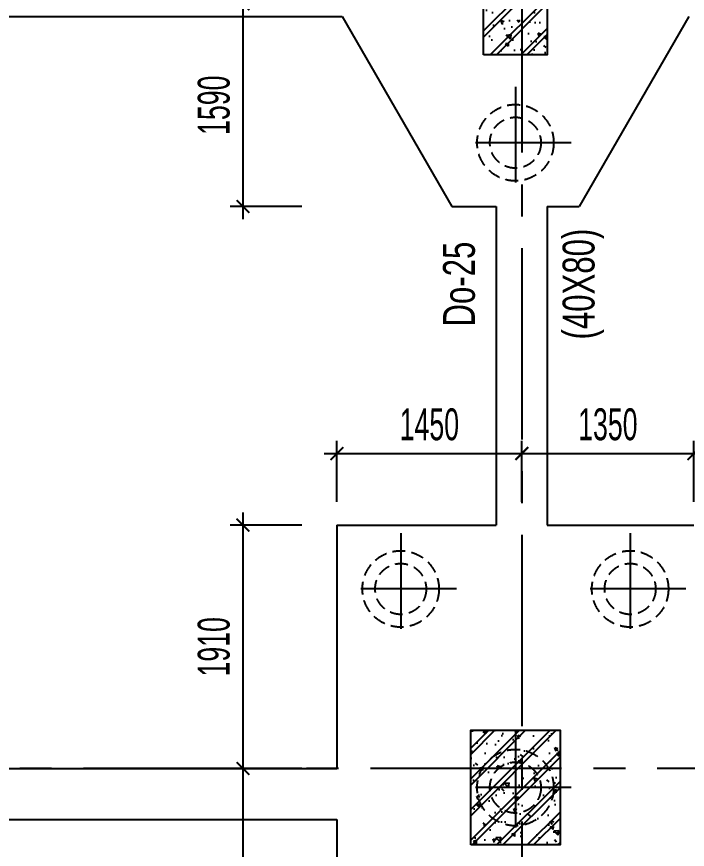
# Model space of a CAD drawing. Header units: millimetres. Extents: x 71 to 1853844, y -54216 to 5184.
# Drawn here: x 1806112 to 1811373, y -9796 to -3262 of the extents above; entities that cross this region are included whole.
import ezdxf
from ezdxf.enums import TextEntityAlignment as Align

# ---------------------------------------------------------------- set-up
doc = ezdxf.new("R2010")
doc.units = ezdxf.units.MM
doc.header["$LTSCALE"] = 1000
doc.header["$MEASUREMENT"] = 0
doc.header["$PDMODE"] = 3
doc.linetypes.add('CENTER2', pattern=[1.125, 0.75, -0.125, 0.125, -0.125])
doc.linetypes.add('HIDDEN', pattern=[0.375, 0.25, -0.125])
doc.layers.get('0').update_dxf_attribs({"linetype": 'CONTINUOUS'})
doc.layers.get('Defpoints').update_dxf_attribs({"linetype": 'CONTINUOUS'})
for name, color, linetype in [('CDC.01.AXIS', 160, 'CENTER2'), ('CDC.02.DIM', 1, 'CONTINUOUS'), ('CDC.03.BORDER', 3, 'CONTINUOUS'), ('CDC.04.HIDDEN', 8, 'HIDDEN'), ('CDC.06.TEXT', 2, 'CONTINUOUS'), ('CDC.09.COLUMN', 4, 'CONTINUOUS'), ('CDC.10.HATCH', 9, 'CONTINUOUS')]:
    doc.layers.add(name, color=color, linetype=linetype)
doc.styles.add('ARIAL', font='arial.ttf', dxfattribs={"width": 0.6})
doc.dimstyles.new('100', dxfattribs={"dimscale": 100, "dimtxt": 2.5, "dimasz": 1, "dimexe": 1, "dimexo": 0, "dimgap": 1, "dimtad": 1, "dimdec": 0, "dimdsep": 46, "dimtxsty": 'ARIAL', "dimblk": 'ARCHTICK', "dimcen": 1, "dimdle": 1, "dimclrd": 1, "dimclre": 1, "dimclrt": 2, "dimadec": 0, "dimazin": 0, "dimtfac": 0.00072, "dimtdec": 0, "dimtix": 1, "dimtmove": 2, "dimatfit": 3, "dimldrblk": 'ARCHTICK', "dimfxl": 1, "dimtolj": 1, "dimarcsym": 0})
pattern_1 = [(140, (1206.07, 2432.2), (25.100854, 286.904073), [30, -330]), (85, (1206.07, 2432.2), (-300.876853, -55.500533), [24, -264]), (190.4514, (1208.16, 2456.1), (-275.775817, 231.403753), [25.496076, -280.456845]), (136.1842, (1126.07, 2432.2), (66.207606, 426.89642), [45, -495]), (186.6356, (1131.6, 2467.78), (-389.64715, 373.86508), [38.24412, -420.6852]), (81.1842, (1126.07, 2432.2), (-389.64744, 373.86478), [36, -396]), (111, (1146.07, 2472.2), (161.047556, 238.76282), [30, -330]), (316, (1146.07, 2472.2), (146.215924, 268.75285), [24, -264]), (161.4514, (1159.5, 2492.1), (-129.0122, 336.08905), [25.496076, -280.456845]), (157.5, (1206.07, 2432.2), (-117.749785, -62.3664733), [0, -260.8, 0, -268, 0, -265]), (94.5, (1206.07, 2432.2), (-152.041275, 113.34037), [0, -152.8, 0, -254.8, 0, -101]), (57.5, (1206.07, 2343), (9.021949, 213.5289745), [0, -100, 0, -312, 0, -414]), (47.5, (1206.07, 2303), (-40.041993, 233.274468), [0, -130, 0, -207.2, 0, -294]), (45, (1206.07, 2432.2), (-120.208153, 120.208153), []), (45, (1157.07, 2432.2), (-120.208153, 120.208153), [])]

# ---------------------------------------------------------------- blocks, each defined once
blk = doc.blocks.new('D600')
at = {"layer": 'CDC.01.AXIS'}
for p, q in [((2659918.9, 63049.6), (2659918.9, 62175.1)), ((2660356.2, 62612.4), (2659481.6, 62612.4))]:
    blk.add_line(p, q, dxfattribs=at)
at = {"layer": 'CDC.04.HIDDEN', "ltscale": 0.4}
for radius in [300, 200]:
    blk.add_circle((2659918.9, 62612.4), radius, dxfattribs=at)
blk = doc.blocks.new('_ARCHTICK')
at = {"color": 0, "linetype": 'ByBlock', "const_width": 0.15}
blk.add_lwpolyline([(-0.5, -0.5), (0.5, 0.5)], dxfattribs=at)
blk = doc.blocks.new('*D88')
at = {"layer": 'CDC.02.DIM', "color": 1, "lineweight": -2, "transparency": 16777216}
for p, q in [((1807887.2, -3061.5), (1807887.2, -4851.7)), ((1808348.1, -3161.5), (1807787.2, -3161.5)), ((1808348.1, -4751.7), (1807787.2, -4751.7))]:
    blk.add_line(p, q, dxfattribs=at)
at = {"layer": 'Defpoints', "color": 0, "transparency": 16777216}
for p in [(1808348.1, -3161.5), (1807887.2, -4751.7), (1808348.1, -4751.7)]:
    blk.add_point(p, dxfattribs=at)
at = {"layer": 'CDC.02.DIM', "color": 1, "lineweight": -2, "transparency": 16777216, "xscale": 100, "yscale": 100, "zscale": 100}
for p, rotation in [((1807887.2, -3161.5), 90), ((1807887.2, -4751.7), 270)]:
    blk.add_blockref('_ARCHTICK', p, dxfattribs=dict(at, rotation=rotation))
at = {"layer": 'CDC.02.DIM', "color": 2, "transparency": 16777216, "insert": (1807659.5, -3956.6), "char_height": 250, "attachment_point": 5, "rotation": 90, "style": 'ARIAL'}
blk.add_mtext('\\A1;1590', dxfattribs=at)
blk = doc.blocks.new('*D101')
at = {"layer": 'CDC.02.DIM', "color": 1, "lineweight": -2, "transparency": 16777216}
for p, q in [((1808624.3, -7067.8), (1808624.3, -6589.9)), ((1810074.3, -7067.8), (1810074.3, -6589.9)), ((1808524.3, -6689.9), (1810174.3, -6689.9))]:
    blk.add_line(p, q, dxfattribs=at)
at = {"layer": 'Defpoints', "color": 0, "transparency": 16777216}
for p in [(1810074.3, -6689.9), (1808624.3, -7067.8), (1810074.3, -7067.8)]:
    blk.add_point(p, dxfattribs=at)
at = {"layer": 'CDC.02.DIM', "color": 1, "lineweight": -2, "transparency": 16777216, "xscale": 100, "yscale": 100, "zscale": 100, "rotation": 180}
blk.add_blockref('_ARCHTICK', (1808624.3, -6689.9), dxfattribs=at)
at = {"layer": 'CDC.02.DIM', "color": 1, "lineweight": -2, "transparency": 16777216, "xscale": 100, "yscale": 100, "zscale": 100}
blk.add_blockref('_ARCHTICK', (1810074.3, -6689.9), dxfattribs=at)
at = {"layer": 'CDC.02.DIM', "color": 2, "transparency": 16777216, "insert": (1809349.3, -6462.3), "char_height": 250, "attachment_point": 5, "style": 'ARIAL'}
blk.add_mtext('\\A1;1450', dxfattribs=at)
blk = doc.blocks.new('*D102')
at = {"layer": 'CDC.02.DIM', "color": 1, "lineweight": -2, "transparency": 16777216}
for p, q in [((1810074.3, -7067.8), (1810074.3, -6589.9)), ((1811424.3, -7067.8), (1811424.3, -6589.9)), ((1809974.3, -6689.9), (1811524.3, -6689.9))]:
    blk.add_line(p, q, dxfattribs=at)
at = {"layer": 'Defpoints', "color": 0, "transparency": 16777216}
for p in [(1811424.3, -6689.9), (1810074.3, -7067.8), (1811424.3, -7067.8)]:
    blk.add_point(p, dxfattribs=at)
at = {"layer": 'CDC.02.DIM', "color": 1, "lineweight": -2, "transparency": 16777216, "xscale": 100, "yscale": 100, "zscale": 100, "rotation": 180}
blk.add_blockref('_ARCHTICK', (1810074.3, -6689.9), dxfattribs=at)
at = {"layer": 'CDC.02.DIM', "color": 1, "lineweight": -2, "transparency": 16777216, "xscale": 100, "yscale": 100, "zscale": 100}
blk.add_blockref('_ARCHTICK', (1811424.3, -6689.9), dxfattribs=at)
at = {"layer": 'CDC.02.DIM', "color": 2, "transparency": 16777216, "insert": (1810749.3, -6462.2), "char_height": 250, "attachment_point": 5, "style": 'ARIAL'}
blk.add_mtext('\\A1;1350', dxfattribs=at)
blk = doc.blocks.new('*D103')
at = {"layer": 'CDC.02.DIM', "color": 1, "lineweight": -2, "transparency": 16777216}
for p, q in [((1807887.2, -7151.6), (1807887.2, -9261.5)), ((1808348.1, -7251.6), (1807787.2, -7251.6)), ((1808348.1, -9161.5), (1807787.2, -9161.5))]:
    blk.add_line(p, q, dxfattribs=at)
at = {"layer": 'Defpoints', "color": 0, "transparency": 16777216}
for p in [(1808348.1, -7251.6), (1807887.2, -9161.5), (1808348.1, -9161.5)]:
    blk.add_point(p, dxfattribs=at)
at = {"layer": 'CDC.02.DIM', "color": 1, "lineweight": -2, "transparency": 16777216, "xscale": 100, "yscale": 100, "zscale": 100}
for p, rotation in [((1807887.2, -7251.6), 90), ((1807887.2, -9161.5), 270)]:
    blk.add_blockref('_ARCHTICK', p, dxfattribs=dict(at, rotation=rotation))
at = {"layer": 'CDC.02.DIM', "color": 2, "transparency": 16777216, "insert": (1807659.5, -8206.6), "char_height": 250, "attachment_point": 5, "rotation": 90, "style": 'ARIAL'}
blk.add_mtext('\\A1;1910', dxfattribs=at)
blk = doc.blocks.new('*D104')
at = {"layer": 'CDC.02.DIM', "color": 1, "lineweight": -2, "transparency": 16777216}
for p, q in [((1807887.2, -9061.5), (1807887.2, -11471.3)), ((1808348.1, -9161.5), (1807787.2, -9161.5)), ((1808348.1, -11371.3), (1807787.2, -11371.3))]:
    blk.add_line(p, q, dxfattribs=at)
at = {"layer": 'Defpoints', "color": 0, "transparency": 16777216}
for p in [(1808348.1, -9161.5), (1807887.2, -11371.3), (1808348.1, -11371.3)]:
    blk.add_point(p, dxfattribs=at)
at = {"layer": 'CDC.02.DIM', "color": 1, "lineweight": -2, "transparency": 16777216, "xscale": 100, "yscale": 100, "zscale": 100}
for p, rotation in [((1807887.2, -9161.5), 90), ((1807887.2, -11371.3), 270)]:
    blk.add_blockref('_ARCHTICK', p, dxfattribs=dict(at, rotation=rotation))
at = {"layer": 'CDC.02.DIM', "color": 2, "transparency": 16777216, "insert": (1807659.5, -10266.4), "char_height": 250, "attachment_point": 5, "rotation": 90, "style": 'ARIAL'}
blk.add_mtext('\\A1;2210', dxfattribs=at)

msp = doc.modelspace()

# ---------------------------------------------------------------- hatches: boundary and pattern name
at = {"layer": 'CDC.10.HATCH'}
h = msp.add_hatch(dxfattribs=at)
h.set_pattern_fill('1BETONG2-BOP', color=256, scale=40, angle=90, style=0, pattern_type=2)
h.set_pattern_definition(pattern_1)
h.paths.add_polyline_path([(1809774.3, -3561.5), (1810274.3, -3561.5), (1810274.3, -2861.5), (1809774.3, -2861.5)])
h = msp.add_hatch(dxfattribs=at)
h.set_pattern_fill('1BETONG2-BOP', color=256, scale=40, angle=90, style=0, pattern_type=2)
h.set_pattern_definition(pattern_1)
h.paths.add_polyline_path([(1809774.3, -3561.5), (1810274.3, -3561.5), (1810274.3, -2861.5), (1809774.3, -2861.5)])
h = msp.add_hatch(dxfattribs=at)
h.set_pattern_fill('1BETONG2-BOP', color=256, scale=40, angle=90, style=0, pattern_type=2)
h.set_pattern_definition(pattern_1)
h.paths.add_polyline_path([(1809674.3, -8861.5), (1809674.3, -9761.5), (1810374.3, -9761.5), (1810374.3, -8861.5)])
h = msp.add_hatch(dxfattribs=at)
h.set_pattern_fill('1BETONG2-BOP', color=256, scale=40, angle=90, style=0, pattern_type=2)
h.set_pattern_definition(pattern_1)
h.paths.add_polyline_path([(1809674.3, -8861.5), (1809674.3, -9761.5), (1810374.3, -9761.5), (1810374.3, -8861.5)])

# ---------------------------------------------------------------- linework, layer by layer
at = {"layer": 'CDC.01.AXIS', "ltscale": 2}
for p, q in [((1810074.3, -578.6), (1810074.3, -35145.9)), ((1810074.3, -578.6), (1810074.3, -35145.9)), ((1835136.5, -9161.5), (1776902.9, -9161.5)), ((1835136.5, -9161.5), (1803103.6, -9161.5))]:
    msp.add_line(p, q, dxfattribs=at)
at = {"layer": 'CDC.03.BORDER'}
for p, q in [((1805614.3, -3261.6), (1808664.5, -3261.6)), ((1808664.5, -3261.6), (1809524.3, -4750.7)), ((1811384, -3261.6), (1810524.3, -4750.7)), ((1809524.3, -4750.7), (1809874.3, -4750.7)), ((1809874.3, -4750.7), (1809874.3, -7251.6)), ((1810274.3, -4750.7), (1810274.3, -7251.6)), ((1810274.3, -4750.7), (1810524.3, -4750.7)), ((1808624.3, -7251.6), (1809874.3, -7251.6)), ((1808624.3, -7251.6), (1808624.3, -9161.5)), ((1810274.3, -7251.6), (1811424.3, -7251.6)), ((1805614.3, -9161.5), (1808624.3, -9161.5)), ((1805614.3, -9561.5), (1808624.3, -9561.5)), ((1808624.3, -9561.5), (1808624.3, -11371.3))]:
    msp.add_line(p, q, dxfattribs=at)
at = {"layer": 'CDC.09.COLUMN', "ltscale": 2000}
for points in [[(1809774.3, -3561.5), (1809774.3, -2861.5), (1810274.3, -2861.5), (1810274.3, -3561.5)], [(1809774.3, -3561.5), (1809774.3, -2861.5), (1810274.3, -2861.5), (1810274.3, -3561.5)], [(1809774.3, -3561.5), (1809774.3, -2861.5), (1810274.3, -2861.5), (1810274.3, -3561.5)], [(1809774.3, -3561.5), (1809774.3, -2861.5), (1810274.3, -2861.5), (1810274.3, -3561.5)], [(1809674.3, -9761.5), (1809674.3, -8861.5), (1810374.3, -8861.5), (1810374.3, -9761.5)], [(1809674.3, -9761.5), (1809674.3, -8861.5), (1810374.3, -8861.5), (1810374.3, -9761.5)], [(1809674.3, -9761.5), (1809674.3, -8861.5), (1810374.3, -8861.5), (1810374.3, -9761.5)], [(1809674.3, -9761.5), (1809674.3, -8861.5), (1810374.3, -8861.5), (1810374.3, -9761.5)]]:
    msp.add_lwpolyline(points, close=True, dxfattribs=at)

# ---------------------------------------------------------------- block references
at = {"layer": 'CDC.03.BORDER'}
for p in [(-849894.6, -66863.1), (-850794.6, -70365), (-848994.6, -70365), (-849894.6, -71923.9)]:
    msp.add_blockref('D600', p, dxfattribs=at)

# ---------------------------------------------------------------- texts
at = {"layer": 'CDC.06.TEXT', "style": 'ARIAL', "width": 0.7}
for s, p in [('(40X80)', (1810519.6, -5360.3)), ('Do-25', (1809581.3, -5360.3))]:
    msp.add_text(s, height=250, rotation=90, dxfattribs=at).set_placement(p, align=Align.MIDDLE_CENTER)

# ---------------------------------------------------------------- dimensions: what is measured, and where the dimension line sits
at = {"layer": 'CDC.02.DIM'}
for base, p1, p2, picture, middle in [((1807887.2, -4751.7), (1808348.1, -3161.5), (1808348.1, -4751.7), '*D88', (1807659.5, -3956.6)), ((1807887.2, -9161.5), (1808348.1, -7251.6), (1808348.1, -9161.5), '*D103', (1807659.5, -8206.6)), ((1807887.2, -11371.3), (1808348.1, -9161.5), (1808348.1, -11371.3), '*D104', (1807659.5, -10266.4))]:
    dim = msp.add_linear_dim(base=base, p1=p1, p2=p2, angle=90, dimstyle='100', dxfattribs=at)
    dim.commit()
    dim.dimension.update_dxf_attribs({"geometry": picture, "text_midpoint": middle})
for base, p1, p2, picture, middle in [((1810074.3, -6689.9), (1808624.3, -7067.8), (1810074.3, -7067.8), '*D101', (1809349.3, -6462.3)), ((1811424.3, -6689.9), (1810074.3, -7067.8), (1811424.3, -7067.8), '*D102', (1810749.3, -6462.2))]:
    dim = msp.add_linear_dim(base=base, p1=p1, p2=p2, dimstyle='100', dxfattribs=at)
    dim.commit()
    dim.dimension.update_dxf_attribs({"geometry": picture, "text_midpoint": middle})

doc.saveas('drawing.dxf')
